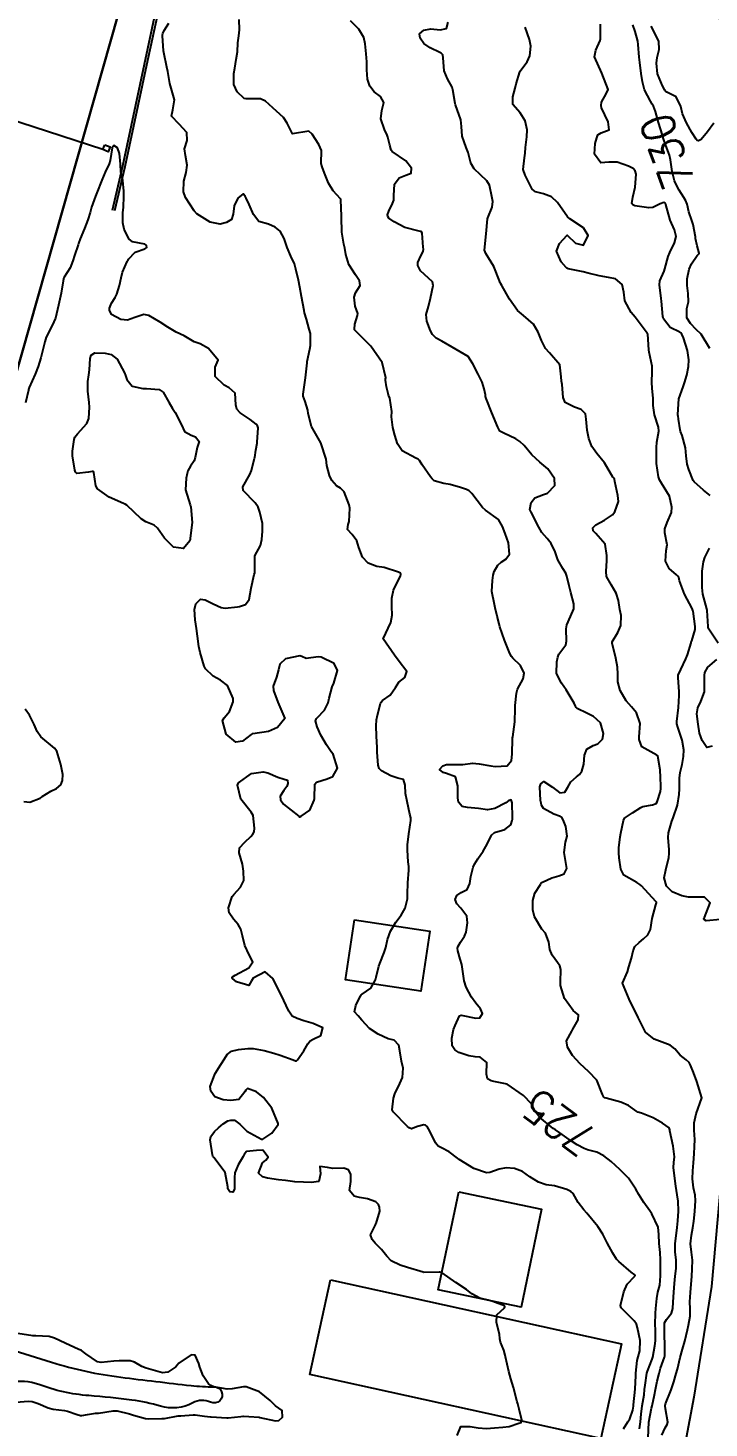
# Model space of a CAD drawing. Header units: metres. Extents: x 318500 to 325275, y 7408834 to 7428799.
# Drawn here: x 321824.4 to 321908.3, y 7416409.9 to 7416582.3 of the extents above; entities that cross this region are included whole.
import ezdxf
from ezdxf.enums import TextEntityAlignment as Align

# ---------------------------------------------------------------- set-up
doc = ezdxf.new("R2010")
doc.units = ezdxf.units.M
doc.header["$MEASUREMENT"] = 0
for name, color, linetype in [('Canaleta de Drenagem', 151, 'Continuous'), ('Cotas', 45, 'Continuous'), ('Curvas de Nivel 1m', 11, 'Continuous'), ('Curvas de Nivel 5m', 15, 'Continuous'), ('Edificações', 30, 'Continuous'), ('Hidrografia', 140, 'Continuous'), ('Linha Férrea', 20, 'Continuous'), ('Pórticos', 45, 'Continuous'), ('Vias Primárias', 230, 'Continuous')]:
    doc.layers.add(name, color=color, linetype=linetype)
doc.styles.add('Style-STANDARD', font='STANDARD.shx')

msp = doc.modelspace()

# ---------------------------------------------------------------- linework, layer by layer
at = {"layer": 'Canaleta de Drenagem'}
for points in [[(321834.83, 7416559.88), (321836.07, 7416565.31), (321838.76, 7416577.83), (321840.13, 7416584.23), (321841.87, 7416589.91), (321846.11, 7416602.86), (321849.87, 7416615.22), (321854.94, 7416633.14), (321859.11, 7416646.23), (321860.85, 7416652.27), (321862.96, 7416661.56), (321864.99, 7416673.28), (321866.71, 7416680.54)], [(321835.12, 7416559.82), (321836.36, 7416565.25), (321839.05, 7416577.77), (321840.42, 7416584.15), (321842.15, 7416589.82), (321846.39, 7416602.77), (321850.15, 7416615.14), (321855.23, 7416633.05), (321859.39, 7416646.15), (321861.14, 7416652.2), (321863.25, 7416661.5), (321865.28, 7416673.22), (321867, 7416680.47)]]:
    msp.add_lwpolyline(points, dxfattribs=at)
at = {"layer": 'Curvas de Nivel 1m', "flags": 128}
for points, elevation in [([(321897.75, 7416409.82), (321898.29, 7416410.68), (321898.54, 7416411.03), (321898.91, 7416412.09), (321898.99, 7416412.6), (321899, 7416412.67), (321899, 7416412.75), (321899.18, 7416414.67), (321899.26, 7416416.37), (321899.27, 7416416.67), (321899.43, 7416418.22), (321899.54, 7416418.66), (321899.75, 7416419.4), (321899.8, 7416420.66), (321899.49, 7416422.22), (321899.34, 7416422.67), (321899.06, 7416423.08), (321897.48, 7416424.69), (321897.38, 7416424.99), (321897.81, 7416426.69), (321898.19, 7416427.61), (321899.13, 7416428.6), (321899.16, 7416428.64), (321899.18, 7416428.67), (321899.13, 7416428.76), (321898.7, 7416429.11), (321897.16, 7416430.39), (321896.89, 7416430.7), (321896.44, 7416431.43), (321895.73, 7416432.71), (321895.2, 7416433.76), (321894.6, 7416434.73), (321893.23, 7416436.35), (321892.86, 7416436.76), (321892.15, 7416437.67), (321891.54, 7416438.78), (321891.26, 7416439.03), (321890.78, 7416439.27), (321889.27, 7416439.73), (321888.23, 7416439.86), (321887.28, 7416440.17), (321886.22, 7416440.85), (321885.3, 7416441.47), (321884.31, 7416441.86), (321883.31, 7416441.96), (321882.44, 7416441.76), (321881.3, 7416441.35), (321880.89, 7416441.33), (321879.3, 7416441.84), (321877.53, 7416442.96), (321877.32, 7416443.13), (321876.29, 7416443.93), (321875.33, 7416444.41), (321874.94, 7416444.6), (321874.59, 7416445), (321873.91, 7416446.46), (321873.57, 7416447.02), (321873.37, 7416447.2), (321873.14, 7416447.25), (321872.4, 7416447.03), (321871.64, 7416446.76), (321871.37, 7416446.86), (321871.13, 7416447.04), (321869.4, 7416448.84), (321869.28, 7416449.07), (321869.41, 7416450.52), (321869.57, 7416451.07), (321870.19, 7416452.31), (321870.55, 7416453.05), (321870.61, 7416454.2), (321870.41, 7416455.06), (321870.21, 7416456.33), (321870.09, 7416457.06), (321869.51, 7416457.68), (321868.76, 7416457.84), (321867.52, 7416458.4), (321866.47, 7416459.11), (321865.54, 7416460.12), (321865.06, 7416460.64), (321864.64, 7416461.13), (321864.77, 7416461.93), (321865.34, 7416463.12), (321865.45, 7416463.25), (321865.58, 7416463.33), (321866.65, 7416464.05), (321867.22, 7416465.1), (321867.3, 7416465.42), (321867.63, 7416466.78), (321867.74, 7416467.1), (321868.29, 7416468.45), (321868.47, 7416469.09), (321868.7, 7416470.06), (321869.07, 7416471.08), (321869.7, 7416472.18), (321870.36, 7416473.06), (321870.88, 7416473.9), (321871.16, 7416475.05), (321871.16, 7416475.64), (321871.19, 7416477.05), (321871.33, 7416478.59), (321871.31, 7416479.05), (321871.23, 7416479.61), (321871.13, 7416481.05), (321871.16, 7416481.72), (321871.32, 7416483.05), (321871.54, 7416484.72), (321871.54, 7416485.04), (321871.43, 7416485.49), (321871.1, 7416487.05), (321870.92, 7416488.05), (321870.85, 7416489.06), (321870.65, 7416489.77), (321869.94, 7416489.94), (321869.08, 7416490.22), (321867.95, 7416490.84), (321867.65, 7416491.1), (321867.53, 7416491.53), (321867.41, 7416493.11), (321867.4, 7416493.7), (321867.34, 7416495.11), (321867.28, 7416496.36), (321867.35, 7416497.11), (321867.47, 7416497.68), (321867.83, 7416499.1), (321867.89, 7416499.28), (321868.07, 7416499.48), (321869.03, 7416500.13), (321869.68, 7416501.08), (321870.1, 7416501.75), (321870.83, 7416502.33), (321871.08, 7416503.06), (321870.13, 7416504.3), (321869.55, 7416505.08), (321868.17, 7416507.1), (321869.11, 7416509.09), (321869.28, 7416510.01), (321869.22, 7416511.08), (321869.22, 7416512.1), (321869.44, 7416513.08), (321870.27, 7416514.86), (321870.34, 7416515), (321870.34, 7416515.07), (321870.27, 7416515.17), (321870.04, 7416515.31), (321868.28, 7416515.85), (321867.38, 7416516.01), (321866.29, 7416516.39), (321865.6, 7416517.14), (321865.14, 7416518.32), (321864.92, 7416519.14), (321864.34, 7416519.94), (321863.74, 7416520.55), (321863.85, 7416521.16), (321863.97, 7416521.55), (321864.03, 7416523.16), (321863.97, 7416523.58), (321863.35, 7416525.17), (321862.88, 7416525.64), (321862.42, 7416525.93), (321861.81, 7416526.58), (321861.53, 7416527.19), (321861.22, 7416528.43), (321861.12, 7416529.2), (321860.49, 7416531.21), (321859.34, 7416533.22), (321858.92, 7416534.85), (321858.86, 7416535.23), (321858.56, 7416536.29), (321858.31, 7416536.98), (321858.31, 7416537.23), (321858.59, 7416539.23), (321858.79, 7416541.05), (321858.81, 7416541.23), (321859.1, 7416542.77), (321859.2, 7416543.22), (321859.19, 7416544.7), (321859.04, 7416545.23), (321858.69, 7416546.44), (321858.48, 7416547.23), (321858.41, 7416547.53), (321858.09, 7416549.24), (321857.88, 7416550.38), (321857.71, 7416551.25), (321857.4, 7416552.62), (321857.22, 7416553.25), (321856.79, 7416554.21), (321856.32, 7416555.27), (321855.95, 7416556.4), (321855.46, 7416557.28), (321854.84, 7416557.79), (321854.01, 7416558.13), (321852.85, 7416558.47), (321852.19, 7416559.32), (321851.63, 7416560.58), (321851.27, 7416561.33), (321851.15, 7416561.59), (321850.9, 7416561.89), (321850.24, 7416561.35), (321849.81, 7416560.42), (321849.66, 7416559.36), (321849.49, 7416558.72), (321848.84, 7416558.33), (321848.06, 7416558.16), (321846.84, 7416558.38), (321845.19, 7416559.42), (321844.87, 7416559.78), (321843.81, 7416561.44), (321843.57, 7416562.11), (321843.6, 7416563.44), (321843.87, 7416564.49), (321844.03, 7416565.43), (321843.8, 7416566.6), (321843.7, 7416567.44), (321844, 7416568.46), (321843.97, 7416569.44), (321843.01, 7416570.46), (321842.07, 7416571.46), (321842.25, 7416572.24), (321842.44, 7416573.46), (321842.21, 7416574.31), (321841.86, 7416575.46), (321841.62, 7416576.94), (321841.5, 7416577.47), (321841.13, 7416579.27), (321841.11, 7416579.47), (321840.99, 7416581.32), (321840.99, 7416581.47), (321841, 7416581.62), (321841.16, 7416581.98), (321841.75, 7416582.89)], 724), ([(321900.8, 7416408.7), (321900.89, 7416410.64), (321901.21, 7416412.34), (321901.27, 7416412.64), (321901.57, 7416414), (321901.7, 7416414.63), (321901.91, 7416415.68), (321902.13, 7416416.63), (321902.33, 7416417.27), (321902.82, 7416418.62), (321902.84, 7416418.78), (321902.83, 7416420.62), (321902.82, 7416420.82), (321902.79, 7416422.62), (321902.82, 7416422.86), (321903.06, 7416423.26), (321903.65, 7416424.03), (321903.83, 7416424.61), (321903.89, 7416425.41), (321903.96, 7416426.61), (321904.03, 7416427.69), (321904.12, 7416428.61), (321904.22, 7416429.53), (321904.22, 7416430.6), (321904.13, 7416431.57), (321904.12, 7416432.61), (321904.25, 7416433.55), (321904.38, 7416434.6), (321904.43, 7416435.4), (321904.51, 7416436.6), (321904.47, 7416437.82), (321904.36, 7416438.6), (321904.21, 7416439.67), (321904.07, 7416440.61), (321903.93, 7416441.99), (321903.97, 7416442.61), (321904.03, 7416443.31), (321903.88, 7416444.61), (321903.48, 7416446.5), (321903.46, 7416446.62), (321903.37, 7416446.85), (321902.57, 7416447.44), (321901.39, 7416448.11), (321899.99, 7416448.66), (321899.52, 7416448.79), (321899.4, 7416448.86), (321898.35, 7416449.63), (321897.41, 7416450.01), (321895.63, 7416450.51), (321895.42, 7416450.58), (321895.33, 7416450.63), (321895.28, 7416450.72), (321895.18, 7416450.96), (321894.48, 7416452.73), (321893.47, 7416453.76), (321892.36, 7416454.77), (321891.95, 7416455.24), (321891.49, 7416455.77), (321890.87, 7416456.79), (321890.73, 7416457.57), (321891.4, 7416458.78), (321891.45, 7416458.86), (321891.53, 7416459), (321892.16, 7416460.16), (321892.21, 7416460.77), (321891.86, 7416461.08), (321891.57, 7416461.3), (321890.49, 7416462.79), (321889.99, 7416464.41), (321890, 7416464.8), (321890.05, 7416466.38), (321889.9, 7416466.8), (321889.64, 7416467.22), (321888.95, 7416468.11), (321888.68, 7416468.81), (321888.57, 7416469.71), (321888.13, 7416470.82), (321887.7, 7416471.35), (321886.79, 7416472.84), (321886.59, 7416473.71), (321886.59, 7416474.85), (321886.85, 7416475.75), (321887.51, 7416476.83), (321887.61, 7416476.99), (321887.77, 7416477.13), (321888.92, 7416477.67), (321889.79, 7416477.88), (321890.44, 7416478.14), (321890.76, 7416478.79), (321890.56, 7416480.04), (321890.44, 7416480.79), (321890.61, 7416482.03), (321890.8, 7416482.8), (321890.67, 7416483.99), (321890.34, 7416484.8), (321890.15, 7416485.08), (321889.88, 7416485.26), (321889.19, 7416485.51), (321887.89, 7416486.17), (321887.67, 7416486.61), (321887.62, 7416486.83), (321887.55, 7416487.19), (321887.44, 7416488.84), (321887.56, 7416489.21), (321887.94, 7416489.51), (321888.99, 7416488.82), (321889.92, 7416488.11), (321890.51, 7416488.21), (321890.88, 7416488.8), (321891.25, 7416489.49), (321891.95, 7416490.07), (321892.34, 7416490.39), (321892.63, 7416490.77), (321892.86, 7416491.66), (321892.97, 7416492.77), (321893.25, 7416493.5), (321894, 7416493.95), (321894.58, 7416494.16), (321895.16, 7416494.74), (321895.31, 7416495.44), (321894.91, 7416496.74), (321894.05, 7416497.52), (321893.22, 7416497.93), (321892.06, 7416498.49), (321891.92, 7416498.64), (321891.86, 7416498.78), (321891.68, 7416499.17), (321890.69, 7416500.8), (321890.1, 7416501.62), (321889.52, 7416502.82), (321889.56, 7416504.25), (321889.66, 7416504.81), (321889.77, 7416505.19), (321890.15, 7416505.68), (321890.64, 7416506.33), (321890.73, 7416506.8), (321890.68, 7416508.32), (321890.76, 7416508.8), (321891.23, 7416509.82), (321891.64, 7416510.79), (321891.63, 7416511.39), (321891.25, 7416512.8), (321891.05, 7416513.59), (321890.79, 7416514.8), (321890.65, 7416515.18), (321890.28, 7416515.75), (321889.67, 7416516.82), (321889.32, 7416517.81), (321888.84, 7416518.82), (321888.34, 7416519.42), (321887.69, 7416520.18), (321887.32, 7416520.85), (321886.38, 7416522.7), (321886.29, 7416522.86), (321886.22, 7416523.02), (321886.4, 7416523.87), (321886.82, 7416524.44), (321887.88, 7416524.84), (321888.41, 7416525.01), (321889.28, 7416525.97), (321889.26, 7416526.82), (321888.45, 7416528), (321887.44, 7416528.85), (321886.47, 7416529.73), (321885.53, 7416530.87), (321885, 7416531.39), (321884.5, 7416531.7), (321883.01, 7416532.4), (321882.51, 7416532.67), (321882.42, 7416532.82), (321882.38, 7416532.91), (321882.29, 7416533.13), (321881.54, 7416534.93), (321880.83, 7416536.68), (321880.76, 7416536.94), (321880.75, 7416537.12), (321880.58, 7416537.85), (321880.34, 7416538.7), (321880.24, 7416538.95), (321879.86, 7416539.69), (321879.21, 7416540.96), (321878.63, 7416541.84), (321876.65, 7416542.99), (321875.38, 7416543.73), (321874.66, 7416544.11), (321874.21, 7416544.57), (321873.98, 7416545.03), (321873.51, 7416546.21), (321873.45, 7416547.04), (321873.75, 7416548), (321873.99, 7416549.03), (321874.33, 7416550.61), (321874.22, 7416551.03), (321872.77, 7416552.41), (321872.43, 7416553.05), (321872.42, 7416553.42), (321872.8, 7416554.25), (321873.08, 7416554.78), (321873.1, 7416555.05), (321873.08, 7416555.31), (321872.95, 7416557.05), (321872.83, 7416557.24), (321872.59, 7416557.3), (321870.84, 7416557.73), (321869.52, 7416558.42), (321868.86, 7416558.89), (321868.71, 7416559.1), (321868.69, 7416559.28), (321868.87, 7416559.74), (321869.31, 7416560.67), (321869.45, 7416561.09), (321869.47, 7416561.67), (321869.56, 7416563.09), (321870.13, 7416563.87), (321870.93, 7416564.16), (321871.58, 7416564.41), (321871.65, 7416565.06), (321870.95, 7416565.93), (321869.25, 7416567.1), (321869.13, 7416567.25), (321868.98, 7416567.88), (321868.74, 7416568.86), (321868.64, 7416569.11), (321868.3, 7416569.81), (321867.87, 7416571.12), (321868, 7416572.15), (321868.25, 7416573.11), (321867.82, 7416573.88), (321867.06, 7416574.46), (321866.5, 7416575.14), (321866.21, 7416576.02), (321866.15, 7416577.14), (321866.12, 7416578.13), (321866.04, 7416579.14), (321865.92, 7416580.37), (321865.77, 7416581.14), (321865.17, 7416582.16), (321864.13, 7416583.17)], 726), ([(321902.47, 7416409.02), (321902.88, 7416409.93), (321903.15, 7416410.35), (321903.2, 7416410.62), (321902.91, 7416412.26), (321902.88, 7416412.62), (321902.88, 7416412.66), (321902.92, 7416412.86), (321903.61, 7416414.61), (321903.96, 7416415.6), (321904.25, 7416416.6), (321904.42, 7416417.16), (321904.75, 7416418.59), (321905.01, 7416419.61), (321905.31, 7416420.59), (321905.62, 7416422), (321905.75, 7416422.58), (321905.97, 7416423.67), (321905.98, 7416424.58), (321905.94, 7416425.43), (321905.99, 7416426.58), (321906.09, 7416427.6), (321906.17, 7416428.57), (321906.23, 7416429.49), (321906.26, 7416430.57), (321906.13, 7416431.54), (321906, 7416432.58), (321906.12, 7416433.65), (321906.3, 7416434.57), (321906.42, 7416435.37), (321906.55, 7416436.57), (321906.61, 7416437.92), (321906.56, 7416438.57), (321906.37, 7416439.47), (321906.24, 7416440.58), (321906.3, 7416441.58), (321906.37, 7416442.57), (321906.44, 7416443.68), (321906.51, 7416444.57), (321906.52, 7416445.41), (321906.46, 7416446.57), (321906.47, 7416447.49), (321906.69, 7416448.57), (321907.42, 7416450.56), (321906.79, 7416452.57), (321906.36, 7416453.68), (321906, 7416454.58), (321905.83, 7416454.93), (321905.49, 7416455.23), (321904.72, 7416455.83), (321904.07, 7416456.61), (321903.51, 7416457.06), (321902.84, 7416457.3), (321901.52, 7416457.78), (321900.46, 7416458.66), (321899.56, 7416460.45), (321899.47, 7416460.67), (321898.83, 7416461.94), (321898.47, 7416462.69), (321897.61, 7416464.7), (321898.25, 7416466.07), (321898.43, 7416466.69), (321898.72, 7416467.76), (321898.96, 7416468.68), (321899.16, 7416469.19), (321899.68, 7416469.7), (321900.21, 7416470.13), (321900.75, 7416470.65), (321901.06, 7416471.29), (321901.3, 7416472.65), (321901.74, 7416474.34), (321901.81, 7416474.56), (321901.82, 7416474.64), (321901.74, 7416474.74), (321899.96, 7416476.67), (321899.77, 7416476.84), (321899.38, 7416477.07), (321897.79, 7416478), (321897.42, 7416478.7), (321897.22, 7416480.11), (321897.17, 7416480.71), (321897.18, 7416481.36), (321897.36, 7416482.71), (321897.42, 7416483.14), (321897.74, 7416484.7), (321897.88, 7416484.99), (321898.86, 7416485.65), (321899.9, 7416486.33), (321900.14, 7416486.43), (321901.31, 7416486.66), (321901.76, 7416486.79), (321901.91, 7416487.02), (321902.3, 7416488.27), (321902.35, 7416488.64), (321902.29, 7416490.31), (321902.28, 7416490.65), (321902.26, 7416490.95), (321902, 7416492.65), (321901.98, 7416492.69), (321901.86, 7416492.77), (321900, 7416493.77), (321899.68, 7416494.67), (321899.69, 7416495), (321899.8, 7416496.67), (321899.37, 7416497.99), (321898.74, 7416498.69), (321898.07, 7416499.43), (321897.36, 7416500.71), (321897.04, 7416501.78), (321897.07, 7416502.72), (321897.01, 7416503.6), (321896.81, 7416504.72), (321896.35, 7416506.55), (321896.36, 7416506.73), (321897.06, 7416507.85), (321897.44, 7416508.71), (321897.45, 7416509.94), (321897.31, 7416510.71), (321897.13, 7416511.82), (321896.83, 7416512.72), (321896.26, 7416513.71), (321895.65, 7416514.74), (321895.63, 7416515.39), (321895.68, 7416516.74), (321895.7, 7416517.35), (321895.51, 7416518.74), (321894.35, 7416520.05), (321894, 7416520.4), (321893.97, 7416520.76), (321894.36, 7416521.13), (321895.41, 7416521.7), (321896.38, 7416522.37), (321896.69, 7416522.73), (321897.12, 7416524), (321897.07, 7416524.72), (321896.7, 7416526.46), (321896.64, 7416526.73), (321896.56, 7416526.85), (321896.44, 7416527.01), (321895.42, 7416528.74), (321894.48, 7416529.91), (321893.86, 7416530.76), (321893.49, 7416531.75), (321893.26, 7416532.77), (321893.17, 7416534.14), (321893.09, 7416534.77), (321892.55, 7416535.33), (321891.71, 7416535.63), (321890.56, 7416536.17), (321890.31, 7416536.81), (321890.19, 7416538.41), (321890.13, 7416538.81), (321890.06, 7416539.35), (321889.9, 7416540.82), (321888.64, 7416542.29), (321888.16, 7416542.84), (321887.64, 7416543.83), (321887.24, 7416544.85), (321886.68, 7416545.85), (321885.44, 7416546.88), (321884.71, 7416547.51), (321883.72, 7416548.9), (321882.75, 7416550.58), (321882.63, 7416550.79), (321882.57, 7416550.91), (321882.49, 7416551.17), (321881.8, 7416552.92), (321880.8, 7416554.53), (321880.65, 7416554.94), (321880.83, 7416556.94), (321881, 7416558.8), (321881.03, 7416558.94), (321881.59, 7416560.22), (321881.67, 7416560.93), (321881.53, 7416561.57), (321881.25, 7416562.93), (321880.92, 7416563.49), (321879.36, 7416564.96), (321878.95, 7416565.66), (321878.61, 7416566.97), (321878.38, 7416567.57), (321877.89, 7416568.98), (321877.81, 7416570.18), (321877.73, 7416570.98), (321877.05, 7416572.84), (321877, 7416572.99), (321876.75, 7416574.68), (321876.64, 7416575), (321876.06, 7416576.04), (321875.66, 7416577.01), (321875.53, 7416578.61), (321875.5, 7416579.01), (321875.31, 7416579.19), (321875.13, 7416579.27), (321873.94, 7416579.84), (321873.14, 7416580.41), (321872.69, 7416581.05), (321872.62, 7416581.6), (321873.16, 7416582.03), (321874.02, 7416582.18), (321875.17, 7416582.08), (321875.95, 7416582.22), (321876.14, 7416583.01)], 727), ([(321909.72, 7416472.54), (321907.93, 7416472.36), (321907.72, 7416472.46), (321907.64, 7416472.57), (321907.65, 7416472.65), (321907.72, 7416472.75), (321908.41, 7416474.56), (321907.75, 7416475.29), (321907.04, 7416475.29), (321905.75, 7416475.27), (321904.93, 7416475.43), (321903.76, 7416475.94), (321903.04, 7416476.63), (321902.78, 7416477.64), (321902.95, 7416478.63), (321903.32, 7416480.14), (321903.39, 7416480.63), (321903.36, 7416481.1), (321903.24, 7416482.63), (321903.3, 7416483.19), (321903.71, 7416484.62), (321903.88, 7416485.06), (321904.4, 7416486.61), (321904.62, 7416487.91), (321904.64, 7416488.61), (321904.64, 7416489.92), (321904.72, 7416490.61), (321904.97, 7416491.61), (321905.16, 7416492.6), (321905.18, 7416493.41), (321904.96, 7416494.61), (321904.43, 7416496.21), (321904.33, 7416496.62), (321904.34, 7416496.91), (321904.52, 7416498.61), (321904.59, 7416500.1), (321904.6, 7416500.61), (321904.47, 7416502.26), (321904.5, 7416502.61), (321904.83, 7416503.31), (321905.44, 7416504.6), (321905.65, 7416505.1), (321906.08, 7416506.59), (321906.1, 7416506.66), (321906.17, 7416506.83), (321906.56, 7416508.22), (321906.57, 7416508.59), (321906.34, 7416510.47), (321906.31, 7416510.59), (321906.22, 7416510.82), (321905.28, 7416512.6), (321904.66, 7416514.22), (321904.55, 7416514.62), (321904.46, 7416514.79), (321904.28, 7416514.96), (321903.39, 7416515.73), (321902.94, 7416516.64), (321903.02, 7416517.94), (321903.12, 7416518.64), (321902.85, 7416520.14), (321902.83, 7416520.64), (321903.14, 7416521.41), (321903.65, 7416522.63), (321903.71, 7416523.31), (321903.4, 7416524.64), (321902.43, 7416526.27), (321902.2, 7416526.65), (321902.05, 7416527.05), (321901.81, 7416528.66), (321901.81, 7416529.32), (321901.81, 7416530.66), (321901.86, 7416531.3), (321902.12, 7416532.65), (321902.05, 7416533.13), (321901.56, 7416534.66), (321901.41, 7416535.81), (321901.42, 7416536.66), (321901.3, 7416537.94), (321901.24, 7416538.66), (321901.28, 7416540), (321901.27, 7416540.66), (321900.92, 7416542.39), (321900.87, 7416542.67), (321900.73, 7416544.61), (321900.71, 7416544.67), (321900.67, 7416544.73), (321899.17, 7416546.69), (321898.71, 7416547.28), (321897.91, 7416548.71), (321897.78, 7416549.76), (321897.59, 7416550.72), (321896.76, 7416551.41), (321895.92, 7416551.58), (321894.77, 7416551.78), (321893.42, 7416552.12), (321892.77, 7416552.26), (321890.93, 7416552.65), (321890.78, 7416552.72), (321890.68, 7416552.81), (321890.09, 7416553.51), (321889.49, 7416554.82), (321889.87, 7416555.77), (321890.83, 7416556.81), (321891.83, 7416555.81), (321892.82, 7416555.56), (321893.42, 7416556.77), (321892.84, 7416557.69), (321891.13, 7416558.81), (321890.86, 7416559.05), (321889.64, 7416560.82), (321888.9, 7416561.52), (321887.92, 7416561.87), (321886.9, 7416562.12), (321886.51, 7416562.47), (321886.3, 7416562.87), (321885.64, 7416564.16), (321885.41, 7416564.88), (321885.54, 7416566.3), (321885.65, 7416566.88), (321885.7, 7416567.6), (321885.86, 7416568.88), (321885.9, 7416569.77), (321885.64, 7416570.88), (321885.03, 7416571.87), (321884.13, 7416572.9), (321884.12, 7416573.84), (321884.4, 7416574.9), (321884.55, 7416575.42), (321884.99, 7416576.89), (321885.02, 7416576.97), (321885.1, 7416577.09), (321885.87, 7416578.12), (321886.21, 7416578.87), (321886.33, 7416580.06), (321886.17, 7416580.87), (321885.64, 7416582.42)], 728), ([(321908.41, 7416524.74), (321907.61, 7416525.39), (321906.44, 7416526.41), (321906.32, 7416526.59), (321905.79, 7416527.94), (321905.59, 7416528.6), (321905.46, 7416529.62), (321905.4, 7416530.61), (321904.99, 7416532.14), (321904.78, 7416532.62), (321904.72, 7416532.81), (321904.54, 7416534.14), (321904.47, 7416534.55), (321904.46, 7416534.62), (321904.46, 7416534.7), (321904.57, 7416536.62), (321905.09, 7416538.12), (321905.27, 7416538.61), (321905.54, 7416539.54), (321905.75, 7416540.6), (321905.81, 7416541.42), (321905.65, 7416542.6), (321905.15, 7416544.13), (321904.92, 7416544.62), (321904.83, 7416544.76), (321904.68, 7416544.86), (321903.49, 7416545.44), (321902.7, 7416546.48), (321902.63, 7416546.65), (321902.6, 7416546.76), (321902.43, 7416548.65), (321902.4, 7416548.98), (321902.2, 7416550.66), (321902.24, 7416551.17), (321902.78, 7416552.36), (321902.86, 7416552.65), (321903.26, 7416554.18), (321903.46, 7416554.64), (321904.05, 7416555.86), (321904.26, 7416556.63), (321904.04, 7416557.44), (321903.52, 7416558.64), (321902.98, 7416560.56), (321902.96, 7416560.65), (321902.94, 7416560.7), (321902.89, 7416560.75), (321902.71, 7416560.83), (321902.26, 7416560.66), (321901.35, 7416560.2), (321900.88, 7416560.17), (321899.16, 7416560.42), (321898.89, 7416560.53), (321898.79, 7416560.7), (321898.9, 7416561.49), (321899.18, 7416562.7), (321899.32, 7416564.31), (321899.2, 7416564.7), (321898.94, 7416565.01), (321898.37, 7416565.28), (321896.96, 7416565.76), (321895.93, 7416565.76), (321894.95, 7416565.68), (321894.2, 7416566.76), (321894.28, 7416568.06), (321894.48, 7416568.76), (321894.61, 7416569.14), (321895, 7416569.41), (321895.98, 7416569.76), (321895.88, 7416570.74), (321895.05, 7416572.47), (321894.99, 7416572.75), (321895.05, 7416573.16), (321895.61, 7416574.2), (321895.88, 7416574.74), (321895.1, 7416576.76), (321894.19, 7416578.77), (321894.34, 7416579.56), (321894.89, 7416580.76), (321894.93, 7416580.98), (321894.94, 7416582.76)], 729), ([(321908.88, 7416570.57), (321908.08, 7416569.51), (321907.33, 7416568.59), (321906.99, 7416568.42), (321906.84, 7416568.45), (321906.71, 7416568.6), (321906.16, 7416569.45), (321905.52, 7416570.61), (321905.04, 7416571.75), (321904.81, 7416572.62), (321904.24, 7416573.81), (321903.07, 7416574.41), (321902.93, 7416574.52), (321902.84, 7416574.65), (321902.56, 7416575.17), (321901.96, 7416576.67), (321901.8, 7416577.99), (321901.88, 7416578.67), (321902.15, 7416579.67), (321902.12, 7416580.67), (321901.18, 7416582.51)], 731), ([(321877.26, 7416408.96), (321877.73, 7416410.1), (321878.88, 7416410.08), (321879.87, 7416409.93), (321880.87, 7416409.83), (321881.86, 7416409.91), (321882.88, 7416410.01), (321883.67, 7416410.08), (321884.88, 7416410.48), (321885.14, 7416410.6), (321885.24, 7416410.85), (321884.91, 7416412.23), (321884.74, 7416412.86), (321884.67, 7416413.11), (321884.2, 7416414.87), (321883.89, 7416415.94), (321883.63, 7416416.87), (321883.23, 7416418.65), (321883.18, 7416418.88), (321883.01, 7416419.47), (321882.59, 7416420.46), (321882.52, 7416420.89), (321882.46, 7416421.46), (321882.13, 7416422.89), (321882.14, 7416423.82), (321883.08, 7416424.72), (321883.13, 7416424.83), (321883.13, 7416424.88), (321883.08, 7416424.96), (321881.66, 7416425.47), (321881.09, 7416425.64), (321880.06, 7416425.89), (321879.09, 7416426.44), (321878.42, 7416426.95), (321877.11, 7416427.81), (321875.4, 7416428.99), (321875.13, 7416429.09), (321875.03, 7416429.1), (321873.13, 7416429.07), (321873.07, 7416429.08), (321871.14, 7416429.66), (321870.24, 7416429.96), (321869.15, 7416430.48), (321868.61, 7416431.08), (321867.96, 7416431.88), (321867.18, 7416432.66), (321866.8, 7416433.1), (321866.6, 7416433.69), (321867.21, 7416434.93), (321867.26, 7416435.05), (321867.28, 7416435.1), (321867.73, 7416436.6), (321867.72, 7416437.09), (321867.59, 7416437.44), (321867.25, 7416437.74), (321866.24, 7416438.12), (321865.25, 7416438.27), (321864.59, 7416438.46), (321864.02, 7416439.14), (321864.16, 7416440.25), (321864.17, 7416441.14), (321863.87, 7416441.71), (321863.3, 7416441.88), (321861.97, 7416441.84), (321861.3, 7416441.97), (321860.37, 7416442.12), (321860.43, 7416441.19), (321860.22, 7416440.24), (321859.27, 7416440.13), (321858.32, 7416440.17), (321857.28, 7416440.23), (321856.13, 7416440.39), (321855.28, 7416440.48), (321853.91, 7416440.65), (321853.28, 7416440.83), (321852.79, 7416441.29), (321853.3, 7416442.57), (321853.69, 7416442.9), (321853.97, 7416443.27), (321853.32, 7416444.1), (321852.53, 7416444.08), (321851.32, 7416443.97), (321851.04, 7416443.58), (321850.91, 7416443.32), (321850.3, 7416442.33), (321849.9, 7416441.33), (321849.84, 7416440.77), (321849.83, 7416439.33), (321849.64, 7416438.94), (321849.25, 7416439), (321849.01, 7416439.34), (321849, 7416439.61), (321848.68, 7416441.35), (321847.31, 7416443.2), (321847.23, 7416443.29), (321847.19, 7416443.36), (321847.13, 7416443.54), (321846.83, 7416445.37), (321846.91, 7416445.8), (321847.36, 7416446.4), (321847.86, 7416446.86), (321848.45, 7416447.35), (321849.01, 7416447.71), (321849.37, 7416447.82), (321849.85, 7416447.81), (321850.48, 7416447.32), (321851.36, 7416446.45), (321853.15, 7416445.47), (321853.34, 7416445.48), (321854.43, 7416446.2), (321855.23, 7416447.26), (321855.23, 7416447.4), (321854.42, 7416449.27), (321853.41, 7416450.6), (321852.53, 7416451.29), (321851.43, 7416451.72), (321851.22, 7416451.52), (321851.12, 7416451.31), (321850.37, 7416450.36), (321849.4, 7416450.22), (321848.46, 7416450.3), (321847.41, 7416450.67), (321846.92, 7416451.37), (321846.86, 7416451.94), (321847.36, 7416453.36), (321847.45, 7416453.54), (321848.17, 7416454.65), (321848.62, 7416455.35), (321848.95, 7416455.88), (321849.48, 7416456.31), (321850.32, 7416456.5), (321851.49, 7416456.62), (321852.16, 7416456.63), (321853.49, 7416456.4), (321854.7, 7416456.05), (321855.48, 7416455.81), (321857.07, 7416455.24), (321857.36, 7416455.12), (321857.47, 7416455.13), (321857.6, 7416455.23), (321858.37, 7416456.33), (321858.88, 7416457.21), (321859.14, 7416457.57), (321859.51, 7416457.79), (321860.46, 7416458.25), (321860.72, 7416459.19), (321859.54, 7416459.72), (321858.38, 7416460.06), (321857.54, 7416460.32), (321856.93, 7416460.63), (321856.55, 7416461.24), (321855.58, 7416463.26), (321854.57, 7416465.27), (321853.62, 7416466.09), (321852.12, 7416465.3), (321851.93, 7416464.98), (321851.6, 7416464.39), (321850.1, 7416464.84), (321849.61, 7416465.24), (321849.54, 7416465.34), (321849.55, 7416465.4), (321849.61, 7416465.46), (321849.94, 7416465.66), (321851.62, 7416466.58), (321852.08, 7416467.3), (321851.64, 7416468.17), (321851.1, 7416469.32), (321850.84, 7416470.49), (321850.64, 7416471.33), (321850.28, 7416471.91), (321849.7, 7416472.55), (321849.2, 7416473.35), (321849.1, 7416473.96), (321849.57, 7416475.34), (321849.63, 7416475.45), (321849.74, 7416475.59), (321850.58, 7416476.5), (321851, 7416477.32), (321850.95, 7416478.49), (321850.82, 7416479.32), (321850.43, 7416480.71), (321850.46, 7416481.33), (321851.1, 7416482.05), (321851.84, 7416482.74), (321852.11, 7416483.04), (321852.25, 7416483.3), (321852.3, 7416483.75), (321852.14, 7416485.31), (321851.88, 7416485.75), (321850.62, 7416487.33), (321850.19, 7416489.08), (321850.32, 7416489.33), (321851.94, 7416490.5), (321853.37, 7416490.72), (321853.94, 7416490.57), (321855.17, 7416490.03), (321855.94, 7416489.81), (321856.36, 7416489.68), (321856.41, 7416489.25), (321856.27, 7416488.91), (321855.92, 7416488.42), (321855.48, 7416487.69), (321855.49, 7416487.26), (321855.89, 7416486.73), (321857.75, 7416485.23), (321857.82, 7416485.18), (321857.87, 7416485.17), (321858.04, 7416485.23), (321859.12, 7416485.97), (321859.66, 7416487.2), (321859.68, 7416487.43), (321859.75, 7416489.2), (321859.93, 7416489.45), (321861.26, 7416489.86), (321861.94, 7416490.13), (321862.54, 7416491.17), (321861.98, 7416492.89), (321861.75, 7416493.18), (321861.16, 7416494.02), (321860.49, 7416495.2), (321860.02, 7416496.23), (321859.8, 7416496.97), (321859.88, 7416497.2), (321859.96, 7416497.28), (321860.03, 7416497.34), (321860.92, 7416498.31), (321861.38, 7416499.19), (321861.49, 7416499.77), (321861.86, 7416501.18), (321862.09, 7416501.62), (321862.52, 7416503.17), (321862.12, 7416504.03), (321860.5, 7416504.84), (321860.13, 7416504.86), (321858.68, 7416504.68), (321858.14, 7416504.92), (321857.89, 7416504.99), (321856.13, 7416504.63), (321855.44, 7416503.95), (321855.26, 7416503.27), (321855.02, 7416502.35), (321854.61, 7416501.27), (321854.63, 7416500.72), (321855.17, 7416499.27), (321856.03, 7416497.26), (321855.14, 7416496.15), (321854.01, 7416495.69), (321852.1, 7416495.4), (321852.01, 7416495.37), (321851.91, 7416495.31), (321850.83, 7416494.49), (321850, 7416494.37), (321848.83, 7416495.35), (321848.38, 7416497.01), (321848.55, 7416497.35), (321849.24, 7416498.15), (321849.69, 7416499.34), (321849.69, 7416499.72), (321848.99, 7416501.35), (321848.1, 7416502.01), (321847.22, 7416502.49), (321846.27, 7416503.39), (321846.11, 7416503.7), (321845.6, 7416505.4), (321845.43, 7416506.12), (321845.27, 7416507.4), (321845.15, 7416508.37), (321844.99, 7416509.41), (321844.92, 7416510.7), (321845.08, 7416511.41), (321845.65, 7416511.98), (321846.23, 7416511.87), (321847.2, 7416511.38), (321848.21, 7416510.94), (321848.7, 7416510.87), (321850.22, 7416511.04), (321850.47, 7416511.08), (321851.19, 7416511.33), (321851.64, 7416511.91), (321851.88, 7416513.32), (321852.27, 7416515.01), (321852.35, 7416515.23), (321852.36, 7416515.31), (321852.35, 7416517.26), (321852.36, 7416517.31), (321853.03, 7416518.59), (321853.2, 7416519.3), (321853.3, 7416520.34), (321853.28, 7416521.3), (321852.97, 7416522.7), (321852.75, 7416523.31), (321852.39, 7416523.84), (321850.92, 7416525.33), (321850.88, 7416525.8), (321851.74, 7416527.32), (321851.95, 7416527.8), (321852.32, 7416529.31), (321852.34, 7416529.43), (321852.48, 7416530.33), (321852.63, 7416531.17), (321852.65, 7416531.31), (321852.74, 7416533.08), (321852.67, 7416533.31), (321852.51, 7416533.53), (321851.76, 7416534.08), (321850.53, 7416534.93), (321850.14, 7416535.35), (321849.99, 7416535.91), (321849.93, 7416537.35), (321849.19, 7416537.98), (321848.58, 7416538.3), (321847.47, 7416539.38), (321847.47, 7416540.52), (321847.84, 7416541.38), (321846.64, 7416542.84), (321845.61, 7416543.41), (321844.89, 7416543.66), (321844.65, 7416543.78), (321843.63, 7416544.4), (321842.66, 7416544.85), (321841.61, 7416545.46), (321840.68, 7416546.09), (321839.3, 7416546.88), (321838.69, 7416547.01), (321837.57, 7416546.64), (321836.68, 7416546.32), (321835.83, 7416546.39), (321834.69, 7416547.01), (321834.44, 7416547.55), (321834.45, 7416547.8), (321834.71, 7416548.41), (321835.15, 7416549.12), (321835.34, 7416549.54), (321835.69, 7416550.59), (321835.89, 7416551.54), (321836.05, 7416552.25), (321836.64, 7416553.53), (321836.69, 7416553.62), (321836.78, 7416553.83), (321837.62, 7416554.7), (321838.8, 7416555.1), (321839.04, 7416555.27), (321839.01, 7416555.5), (321838.93, 7416555.62), (321838.81, 7416555.69), (321837.27, 7416555.98), (321836.82, 7416556.33), (321836.26, 7416557.54), (321836.09, 7416558.29), (321836.09, 7416559.54), (321836.15, 7416560.25), (321836.22, 7416561.54), (321836.23, 7416562.2), (321836.08, 7416563.54), (321835.86, 7416564.6), (321835.78, 7416565.54), (321835.67, 7416566.84), (321835.42, 7416567.55), (321834.97, 7416567.83), (321834.78, 7416567.55), (321834.52, 7416565.98), (321834.4, 7416565.56), (321833.93, 7416564.56), (321833.48, 7416563.57), (321832.89, 7416562.01), (321832.74, 7416561.58), (321832.24, 7416560.22), (321832.05, 7416559.59), (321831.78, 7416558.66), (321831.35, 7416557.6), (321830.82, 7416556.33), (321830.64, 7416555.78), (321830.59, 7416555.61), (321830.13, 7416554.28), (321829.92, 7416553.62), (321829.61, 7416552.78), (321828.85, 7416551.63), (321828.82, 7416551.56), (321828.75, 7416551.16), (321828.48, 7416549.63), (321828.17, 7416548.17), (321828.06, 7416547.64), (321827.78, 7416546.55), (321827.39, 7416545.65), (321826.66, 7416544.21), (321826.46, 7416543.66), (321826.13, 7416542.17), (321826, 7416541.67), (321825.66, 7416540.62), (321825.28, 7416539.68), (321824.57, 7416538.04), (321824.48, 7416537.78), (321824.46, 7416537.69), (321824.11, 7416536.13)], 723), ([(321909.41, 7416506.55), (321908.2, 7416508.4), (321908.17, 7416508.57), (321908.17, 7416508.6), (321908.05, 7416510.57), (321908.01, 7416510.79), (321907.51, 7416512.58), (321907.43, 7416513.41), (321907.45, 7416514.58), (321907.43, 7416515.43), (321907.61, 7416516.58), (321907.79, 7416517.09), (321908.33, 7416518.26)], 729), ([(321908.69, 7416493.87), (321908, 7416493.71), (321907.44, 7416494.58), (321907.12, 7416495.48), (321906.93, 7416496.58), (321906.78, 7416497.85), (321906.89, 7416498.58), (321907.29, 7416499.36), (321907.71, 7416500.57), (321907.74, 7416500.93), (321907.72, 7416502.57), (321907.77, 7416502.92), (321908.13, 7416503.59), (321909.26, 7416504.55)], 729), ([(321823.89, 7416487.07), (321824.62, 7416486.95), (321825.9, 7416487.45), (321826.02, 7416487.54), (321826.17, 7416487.66), (321827.21, 7416488.34), (321827.92, 7416488.65), (321828.43, 7416489.12), (321828.66, 7416489.62), (321828.69, 7416490.37), (321828.46, 7416491.62), (321827.97, 7416493.25), (321827.69, 7416493.63), (321826, 7416495.01), (321825.53, 7416495.66), (321825.15, 7416496.54), (321824.6, 7416497.67), (321824.04, 7416498.43)], 722), ([(321822.9, 7416413.08), (321824.45, 7416413.2), (321824.91, 7416413.18), (321825.65, 7416412.9), (321826.9, 7416412.38), (321827.51, 7416412.23), (321828.89, 7416412.06), (321829.27, 7416411.97), (321830.45, 7416411.58), (321830.89, 7416411.44), (321831.02, 7416411.43), (321831.73, 7416411.56), (321832.72, 7416411.72), (321832.89, 7416411.73), (321833.08, 7416411.74), (321834.9, 7416412.02), (321835.4, 7416412.02), (321836.89, 7416411.65), (321837.39, 7416411.48), (321838.88, 7416411.09), (321839.3, 7416411.05), (321840.88, 7416411.06), (321841.23, 7416411.09), (321842.89, 7416411.39), (321842.91, 7416411.39), (321843.22, 7416411.41), (321844.77, 7416411.51), (321844.89, 7416411.52), (321845.01, 7416411.51), (321846.13, 7416411.37), (321846.89, 7416411.29), (321846.97, 7416411.28), (321848.89, 7416411.14), (321849.08, 7416411.15), (321850.64, 7416411.31), (321850.89, 7416411.35), (321850.93, 7416411.35), (321851.6, 7416411.3), (321852.89, 7416411.22), (321852.95, 7416411.21), (321854.88, 7416410.8), (321855.32, 7416410.82), (321855.75, 7416411.25), (321855.7, 7416412.05), (321854.9, 7416412.65), (321854.22, 7416413.27), (321852.93, 7416414.36), (321851.27, 7416414.97), (321850.94, 7416414.98), (321849.56, 7416414.71), (321848.93, 7416414.67), (321847.31, 7416414.98), (321846.94, 7416415.13), (321846.62, 7416415.36), (321845.99, 7416416.34), (321845.58, 7416417.38), (321845.45, 7416417.85), (321844.98, 7416418.87), (321844.51, 7416418.92), (321842.97, 7416417.88), (321842.77, 7416417.62), (321842.61, 7416417.42), (321841.64, 7416416.76), (321840.96, 7416416.7), (321839.25, 7416417.18), (321838.97, 7416417.27), (321838.44, 7416417.48), (321837.52, 7416418.03), (321836.98, 7416418.17), (321835.64, 7416418.18), (321834.98, 7416418.13), (321833.4, 7416417.97), (321832.98, 7416418.06), (321831.53, 7416419.02), (321830.99, 7416419.44), (321830.9, 7416419.48), (321830.65, 7416419.58), (321829, 7416420.34), (321827.66, 7416420.97), (321827.01, 7416421.17), (321825.39, 7416421.27), (321825.01, 7416421.27), (321823.16, 7416421.54)], 722)]:
    msp.add_lwpolyline(points, dxfattribs=dict(at, elevation=elevation))
at = {"layer": 'Curvas de Nivel 1m', "elevation": 723, "flags": 128}
msp.add_lwpolyline([(321833.92, 7416542.27), (321834.63, 7416542.1), (321835.37, 7416541.54), (321836.3, 7416539.83), (321836.4, 7416539.53), (321836.58, 7416539.01), (321837.24, 7416538.19), (321838.57, 7416537.9), (321839, 7416537.92), (321840.57, 7416537.79), (321841.04, 7416537.47), (321841.77, 7416536.24), (321842.22, 7416535.45), (321842.53, 7416534.95), (321843.32, 7416533.44), (321843.69, 7416532.62), (321844.5, 7416532.15), (321845.03, 7416531.95), (321845.5, 7416531.4), (321845.26, 7416530.63), (321845, 7416529.41), (321844.86, 7416529.01), (321844.44, 7416528.36), (321844.11, 7416527.75), (321844.01, 7416527.43), (321843.87, 7416526.87), (321843.8, 7416525.43), (321844.38, 7416523.58), (321844.44, 7416523.42), (321844.46, 7416523.34), (321844.64, 7416521.42), (321844.4, 7416519.49), (321844.4, 7416519.42), (321844.39, 7416519.36), (321844.33, 7416519.15), (321843.54, 7416518.21), (321842.31, 7416518.37), (321841.2, 7416519.46), (321840.34, 7416520.7), (321839.93, 7416521.06), (321838.91, 7416521.49), (321838.36, 7416521.84), (321836.59, 7416523.53), (321836.38, 7416523.66), (321836.18, 7416523.74), (321834.39, 7416524.51), (321832.96, 7416525.57), (321832.76, 7416525.93), (321832.51, 7416527.58), (321832.43, 7416527.68), (321832.31, 7416527.7), (321831.85, 7416527.59), (321830.43, 7416527.46), (321830.25, 7416527.61), (321830.17, 7416527.87), (321829.9, 7416529.62), (321829.9, 7416530.18), (321830.09, 7416531.61), (321830.19, 7416531.92), (321830.5, 7416532.31), (321831.66, 7416533.59), (321831.91, 7416534.2), (321831.97, 7416535.59), (321831.94, 7416536.2), (321831.79, 7416537.59), (321831.78, 7416538.79), (321831.88, 7416539.59), (321831.97, 7416540.22), (321832.08, 7416541.59), (321832.2, 7416542.01), (321832.63, 7416542.29)], close=True, dxfattribs=at)
at = {"layer": 'Curvas de Nivel 5m', "flags": 128}
for points, elevation in [([(321899.74, 7416409.8), (321899.85, 7416410.66), (321899.94, 7416411.62), (321900.07, 7416412.65), (321900.28, 7416414), (321900.35, 7416414.65), (321900.41, 7416415.19), (321900.64, 7416416.65), (321900.7, 7416416.91), (321900.98, 7416417.63), (321901.27, 7416418.36), (321901.36, 7416418.64), (321901.63, 7416420.01), (321901.68, 7416420.63), (321901.68, 7416421.99), (321901.66, 7416422.63), (321901.68, 7416424.03), (321901.75, 7416424.63), (321901.86, 7416425.86), (321902, 7416426.63), (321902.24, 7416427.5), (321902.32, 7416428.63), (321902.32, 7416429.45), (321902.33, 7416430.63), (321902.28, 7416431.52), (321902.15, 7416432.63), (321902.11, 7416433.72), (321902.04, 7416434.63), (321901.23, 7416436.28), (321900.98, 7416436.64), (321900.27, 7416437.68), (321899.63, 7416438.66), (321899.27, 7416439.31), (321898.37, 7416440.68), (321897.31, 7416441.74), (321896.22, 7416442.71), (321895.33, 7416443.43), (321894.45, 7416443.86), (321893.33, 7416444.16), (321892.89, 7416444.31), (321892.04, 7416444.77), (321891.35, 7416445.24), (321889.92, 7416446.24), (321889.37, 7416446.61), (321889.1, 7416446.8), (321887.39, 7416448.18), (321886.92, 7416448.84), (321886.41, 7416449.84), (321885.42, 7416450.86), (321883.44, 7416452.26), (321881.78, 7416452.57), (321881.45, 7416452.64), (321881.02, 7416452.92), (321880.89, 7416453.49), (321880.92, 7416454.92), (321880.1, 7416455.55), (321879.49, 7416455.62), (321878.7, 7416455.74), (321877.49, 7416456.16), (321876.99, 7416456.46), (321876.66, 7416456.97), (321876.59, 7416457.89), (321876.83, 7416458.97), (321877.02, 7416459.48), (321877.56, 7416460.65), (321877.75, 7416460.76), (321879.55, 7416460.39), (321880.06, 7416460.42), (321880.39, 7416460.93), (321880.13, 7416461.5), (321879.57, 7416462.2), (321879.04, 7416462.95), (321878.36, 7416464.19), (321878.11, 7416464.96), (321877.89, 7416466.7), (321877.84, 7416466.96), (321877.65, 7416467.62), (321877.36, 7416468.66), (321877.31, 7416468.97), (321877.38, 7416469.25), (321877.67, 7416469.72), (321878.16, 7416470.48), (321878.36, 7416470.95), (321878.54, 7416472.12), (321878.44, 7416472.95), (321877.73, 7416473.9), (321877.23, 7416474.46), (321877.03, 7416474.97), (321877.23, 7416475.49), (321877.75, 7416475.84), (321878.48, 7416476.23), (321878.83, 7416476.95), (321878.93, 7416477.8), (321879.23, 7416478.95), (321879.41, 7416479.34), (321879.81, 7416479.99), (321880.46, 7416480.93), (321880.95, 7416481.8), (321881.49, 7416482.92), (321881.85, 7416483.23), (321883.15, 7416483.6), (321883.87, 7416484.16), (321884.06, 7416484.7), (321884.08, 7416484.88), (321884.08, 7416485.08), (321884.03, 7416486.89), (321883.91, 7416487.25), (321883.61, 7416487.19), (321883.26, 7416486.9), (321881.89, 7416486.17), (321881.01, 7416486.04), (321879.89, 7416486.2), (321878.54, 7416486.3), (321877.89, 7416486.43), (321877.42, 7416486.97), (321877.36, 7416487.52), (321877.36, 7416488.97), (321877.05, 7416490.09), (321875.95, 7416490.5), (321875.56, 7416490.61), (321875.08, 7416491), (321875.52, 7416491.44), (321875.96, 7416491.6), (321877.34, 7416491.59), (321877.96, 7416491.62), (321879.14, 7416491.77), (321879.96, 7416491.69), (321881.43, 7416491.44), (321881.96, 7416491.37), (321883.43, 7416491.43), (321883.97, 7416492.12), (321884.06, 7416492.89), (321884.1, 7416494.79), (321884.1, 7416494.89), (321884.12, 7416495), (321884.37, 7416496.88), (321884.42, 7416498.52), (321884.42, 7416498.88), (321884.57, 7416500.4), (321884.7, 7416500.88), (321885.4, 7416502.16), (321885.51, 7416502.87), (321885.06, 7416503.81), (321884.14, 7416504.7), (321883.96, 7416504.89), (321883.77, 7416505.27), (321883.08, 7416506.9), (321882.53, 7416508.56), (321882.45, 7416508.91), (321882.2, 7416509.88), (321881.95, 7416510.91), (321881.85, 7416511.29), (321881.55, 7416512.92), (321881.6, 7416514.25), (321881.7, 7416514.92), (321881.83, 7416515.36), (321882.29, 7416516.15), (321882.67, 7416516.53), (321883.27, 7416516.9), (321883.7, 7416517.51), (321883.59, 7416518.9), (321883.18, 7416520.06), (321882.83, 7416520.91), (321882.36, 7416521.77), (321880.76, 7416522.93), (321880.38, 7416523.26), (321879.09, 7416524.96), (321878.75, 7416525.31), (321878.41, 7416525.46), (321877.68, 7416525.72), (321876.42, 7416526.09), (321875.64, 7416526.22), (321874.43, 7416526.55), (321874.17, 7416526.77), (321873.99, 7416527.03), (321872.97, 7416528.52), (321872.61, 7416529.05), (321872.46, 7416529.21), (321872.19, 7416529.32), (321870.48, 7416530.25), (321869.91, 7416531.08), (321869.58, 7416532.16), (321869.33, 7416533.09), (321869.18, 7416534.44), (321869.23, 7416535.09), (321868.96, 7416536.7), (321868.81, 7416537.1), (321868.75, 7416537.28), (321868.58, 7416538.12), (321868.44, 7416538.95), (321868.44, 7416539.1), (321868.46, 7416539.24), (321868.04, 7416541.11), (321866.65, 7416543.13), (321864.67, 7416545.08), (321864.63, 7416545.12), (321864.62, 7416545.15), (321864.61, 7416545.21), (321864.68, 7416545.82), (321864.97, 7416546.88), (321865.04, 7416547.15), (321864.71, 7416548.06), (321864.58, 7416549.15), (321864.74, 7416549.7), (321865.3, 7416550.59), (321865.24, 7416551.15), (321864.76, 7416551.91), (321863.93, 7416553.16), (321863.55, 7416554.42), (321863.43, 7416555.17), (321863.32, 7416555.67), (321863.07, 7416557.18), (321863.03, 7416559.01), (321863.02, 7416559.18), (321862.95, 7416561.12), (321862.95, 7416561.18), (321862.94, 7416561.23), (321862.89, 7416561.28), (321861.98, 7416562.27), (321861.43, 7416563.2), (321860.93, 7416564.41), (321860.62, 7416565.21), (321860.53, 7416565.63), (321860.54, 7416567.21), (321860.24, 7416567.95), (321859.42, 7416569.23), (321859, 7416569.58), (321856.99, 7416569.26), (321856.33, 7416570.59), (321855.86, 7416571.28), (321855.03, 7416572.04), (321853.66, 7416573.3), (321853.05, 7416573.57), (321851.29, 7416573.57), (321851.05, 7416573.63), (321850.16, 7416574.45), (321849.76, 7416575.36), (321849.74, 7416576.71), (321849.87, 7416577.36), (321850.06, 7416578.41), (321850.21, 7416579.35), (321850.26, 7416580.47), (321850.36, 7416581.35), (321850.44, 7416582.07), (321850.4, 7416583.35)], 725), ([(321908.38, 7416542.85), (321907.33, 7416544.58), (321906.69, 7416545.18), (321906, 7416545.9), (321905.56, 7416546.61), (321905.56, 7416547.76), (321905.75, 7416548.6), (321905.73, 7416549.62), (321905.59, 7416550.61), (321905.58, 7416551.42), (321905.84, 7416552.6), (321906.13, 7416553.26), (321906.81, 7416554.28), (321906.96, 7416554.43), (321907.07, 7416554.59), (321906.82, 7416555.47), (321906.63, 7416556.39), (321906.61, 7416556.59), (321906.35, 7416558.09), (321906.18, 7416558.6), (321905.82, 7416559.66), (321905.58, 7416560.61), (321905.39, 7416561.11), (321904.9, 7416561.88), (321904.62, 7416562.33), (321904.45, 7416562.63), (321904.05, 7416563.5), (321903.76, 7416564.64), (321903.55, 7416566.06), (321903.41, 7416566.64), (321903.3, 7416566.97), (321902.98, 7416567.83), (321902.69, 7416568.65), (321902.56, 7416569.09), (321902.08, 7416570.66), (321901.7, 7416572.01), (321901.46, 7416572.67), (321901.3, 7416572.93), (321901.06, 7416573.28), (321900.36, 7416574.69), (321900.11, 7416575.66), (321899.94, 7416576.69), (321899.76, 7416578.06), (321899.69, 7416578.69), (321899.56, 7416580.29), (321899.52, 7416580.7), (321899.17, 7416581.88), (321898.9, 7416582.7)], 730)]:
    msp.add_lwpolyline(points, dxfattribs=dict(at, elevation=elevation))
at = {"layer": 'Edificações'}
for points in [[(321864.63, 7416472.47), (321873.89, 7416471.07), (321872.78, 7416463.71), (321863.52, 7416465.11)], [(321877.47, 7416438.99), (321887.66, 7416436.85), (321885.13, 7416424.78), (321874.94, 7416426.92)], [(321861.65, 7416428.13), (321897.51, 7416420.26), (321894.95, 7416408.62), (321859.1, 7416416.5)]]:
    msp.add_lwpolyline(points, close=True, dxfattribs=at)
at = {"layer": 'Hidrografia'}
msp.add_lwpolyline([(321821.4, 7416419.86), (321827.31, 7416418.01, 0.044882), (321835.83, 7416416.16, 0.003051), (321844.49, 7416415.13, 0.031789), (321847.31, 7416414.99, -1.256122), (321846.9, 7416413.07, 0.238622), (321844.7, 7416413, -0.201009), (321840.71, 7416412.59, 0.04083), (321837.21, 7416413.34, 0.013574), (321831.91, 7416413.89, -0.071192), (321825.73, 7416415.26, 0.152089), (321822.22, 7416415.47, -0.35664), (321819.61, 7416416.71, -0.273735), (321819.75, 7416418.22, -0.080651)], format="xyb", close=True, dxfattribs=at)
at = {"layer": 'Linha Férrea'}
for points in [[(322196.38, 7417647.06, -0.005702), (322169.67, 7417596.02), (322116.03, 7417500.08, 0.006587), (322078.7, 7417432.59, 0.020372), (322045.81, 7417359.94, 0.047465), (322007.54, 7417220.11, 0.00216), (321987.28, 7417109.25, 0.004221), (321983.53, 7417086.14), (321978.3, 7417056.21, -0.004458), (321971.58, 7417028.64, -0.003551), (321960.76, 7416990.62, -0.002117), (321921.96, 7416868.47), (321849.48, 7416633.13), (321819.64, 7416528.2), (321802, 7416472.12, -0.01056), (321778.56, 7416402.79, 0.003825)], [(321778.56, 7416402.79, 0.01056), (321802, 7416472.12), (321819.64, 7416528.2), (321849.48, 7416633.13), (321921.96, 7416868.47, 0.002117), (321960.76, 7416990.62, 0.003551), (321971.58, 7417028.64, 0.004458), (321978.3, 7417056.21), (321983.53, 7417086.14, -0.004221), (321987.28, 7417109.25, -0.00216), (322007.54, 7417220.11, -0.047465), (322045.81, 7417359.94, -0.020372), (322078.7, 7417432.59, -0.006587), (322116.03, 7417500.08), (322169.67, 7417596.02, 0.005702), (322196.38, 7417647.06, 0.006143)]]:
    msp.add_lwpolyline(points, format="xyb", dxfattribs=at)
at = {"layer": 'Pórticos'}
msp.add_lwpolyline([(321833.61, 7416567.32), (321818.3, 7416572.29)], dxfattribs=at)
msp.add_lwpolyline([(321833.86, 7416567.93), (321834.52, 7416567.66), (321834.28, 7416567.05), (321833.61, 7416567.32)], close=True, dxfattribs=at)
at = {"layer": 'Vias Primárias'}
msp.add_lwpolyline([(321908.51, 7416586.91, -0.00525), (321911.95, 7416575.31, -0.059751), (321914.44, 7416559.8, -0.029973), (321914.16, 7416545.77, -0.001734), (321913.61, 7416539.23, 0.022253), (321913.28, 7416531.26, -0.021001), (321912.7, 7416516.99), (321912.39, 7416504.42), (321912.39, 7416500), (321911.74, 7416485.62), (321911.06, 7416458.74), (321910.07, 7416443.82), (321908.61, 7416427.34), (321906.41, 7416413.7), (321904, 7416400.85)], format="xyb", dxfattribs=at)

# ---------------------------------------------------------------- texts
at = {"layer": 'Cotas', "style": 'Style-STANDARD'}
for s, rotation, p in [('730', 109.9023, (321903.13, 7416567.09, 730)), ('725', 143.2207, (321889.81, 7416447.51, 725))]:
    msp.add_text(s, height=4, rotation=rotation, dxfattribs=at).set_placement(p, align=Align.MIDDLE_CENTER)

doc.saveas('drawing.dxf')
